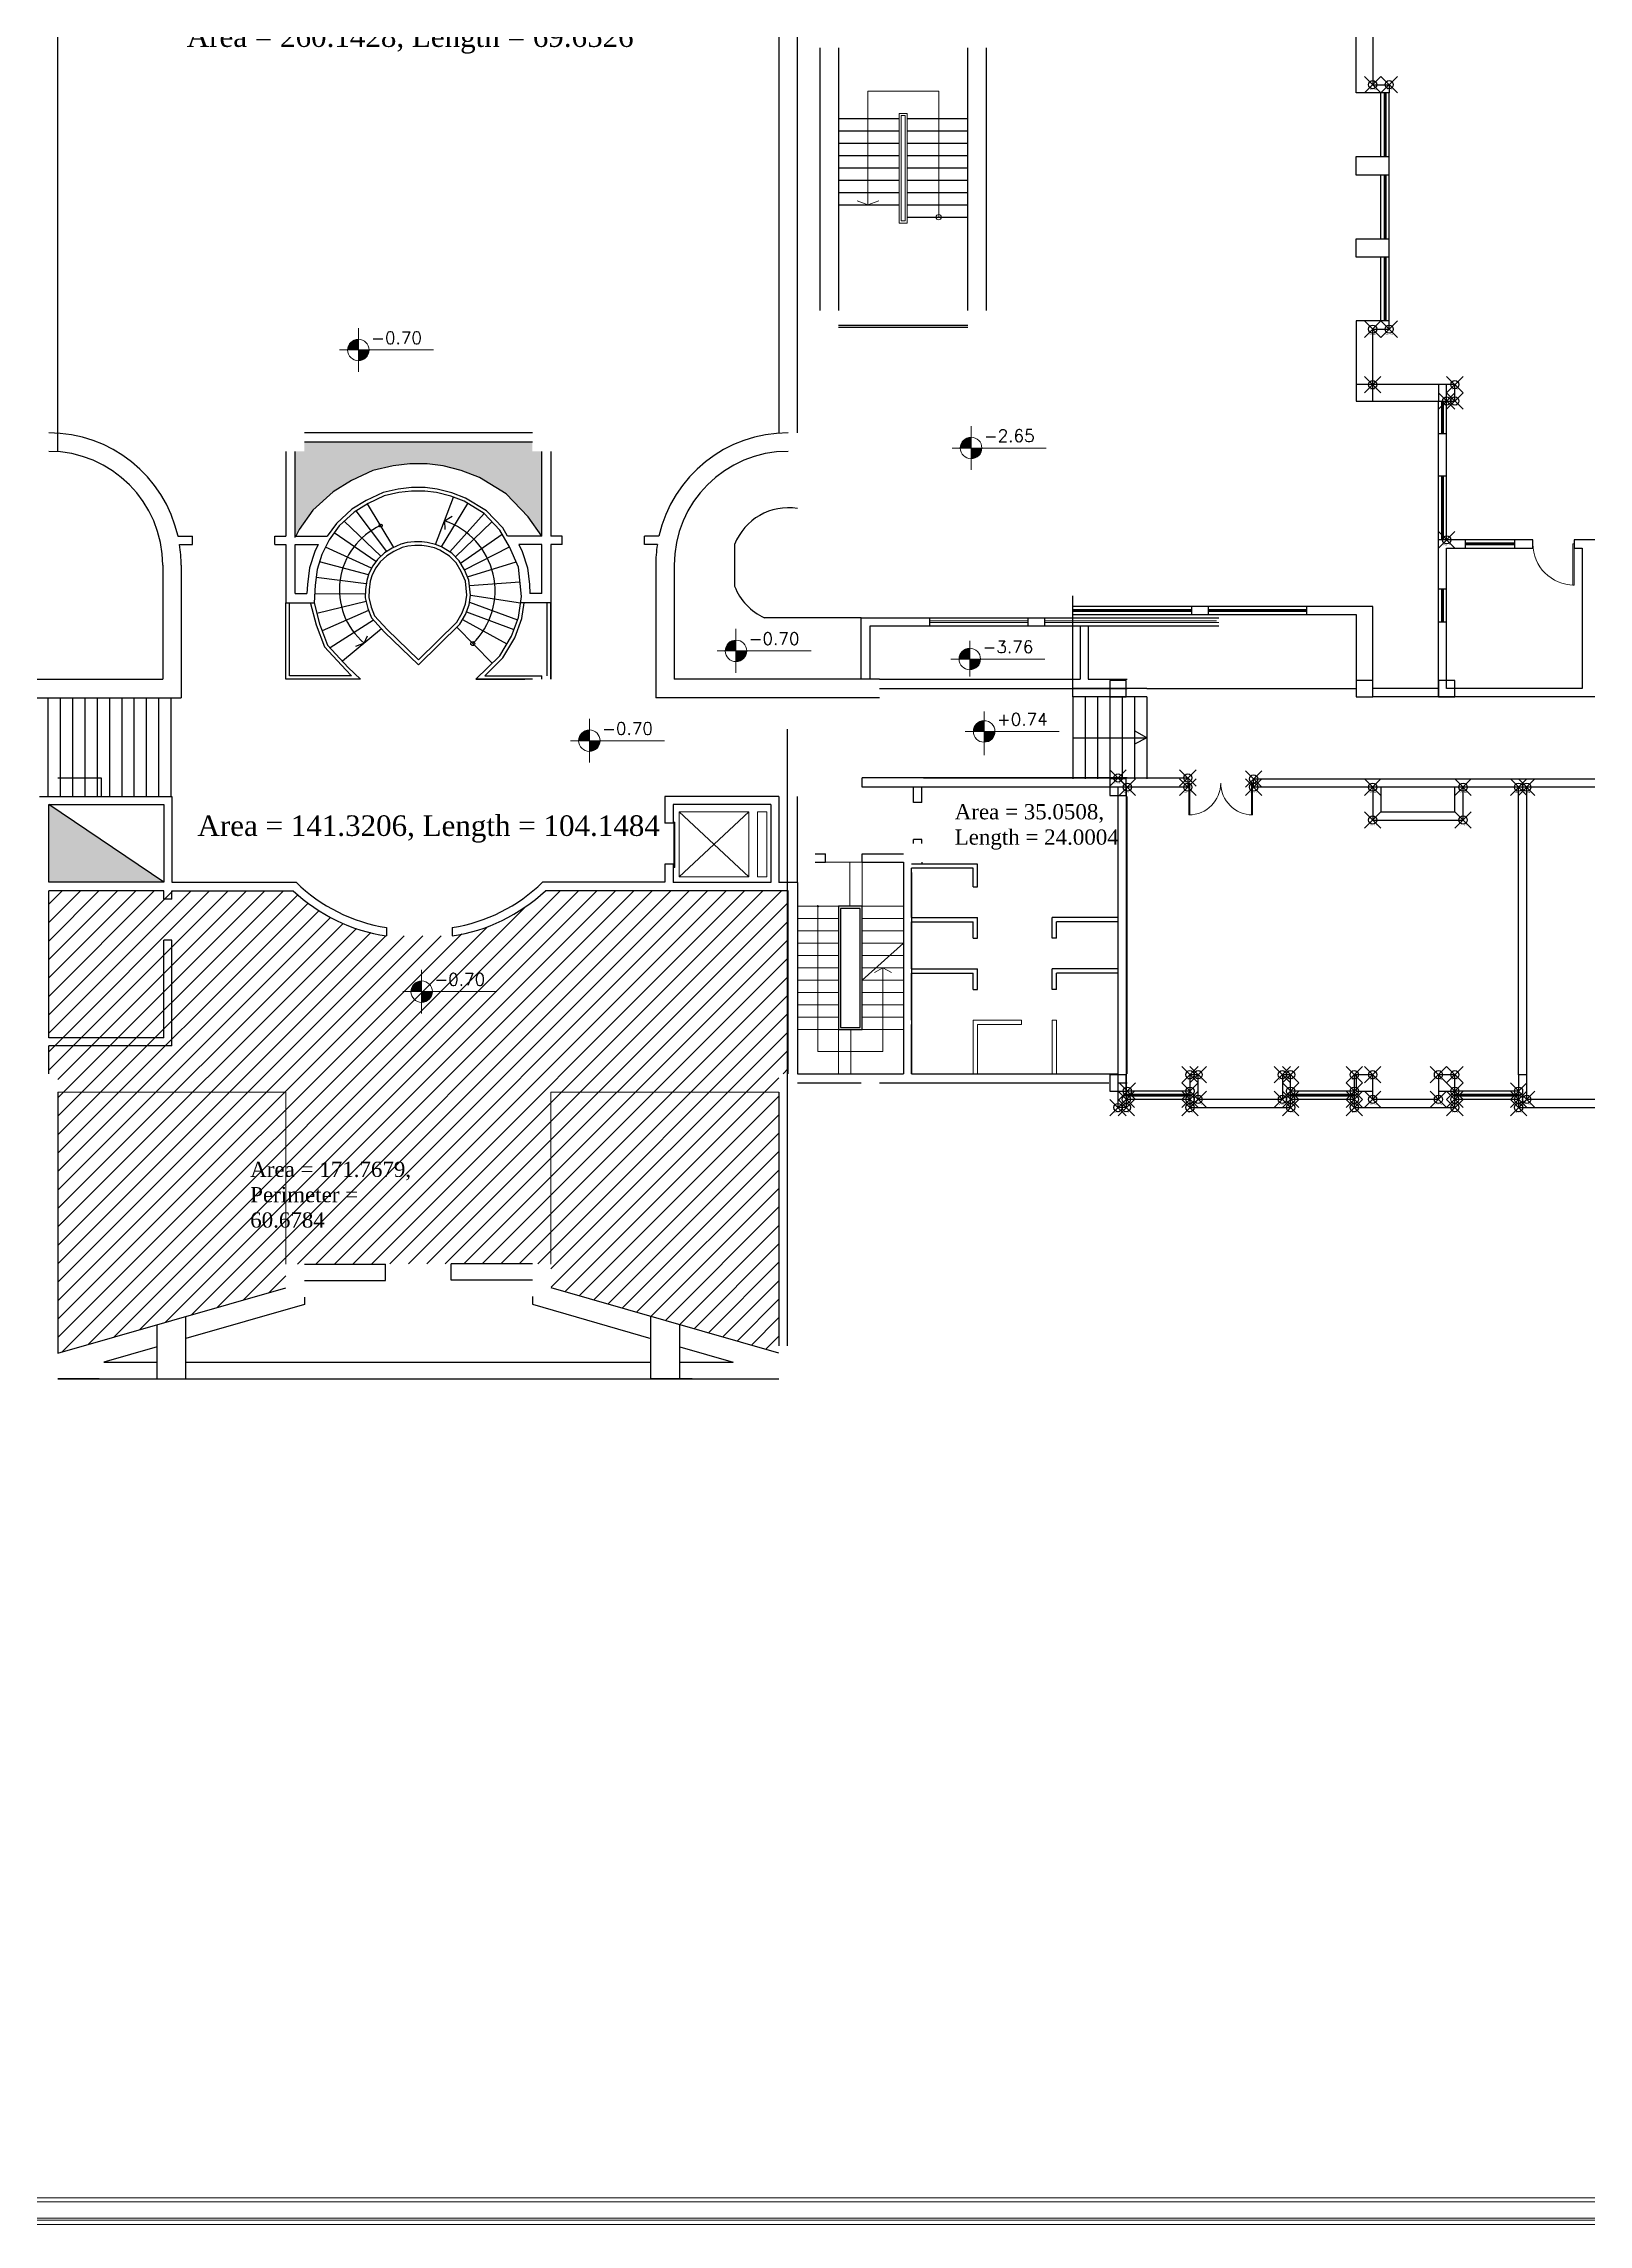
# Model space of a CAD drawing. Header units: inches. Extents: x 0 to 249, y 0 to 82.
# Drawn here: x 86.8 to 124.4, y 0 to 53.1 of the extents above; entities that cross this region are included whole.
import ezdxf

# ---------------------------------------------------------------- set-up
doc = ezdxf.new("R2010")
doc.units = ezdxf.units.IN
doc.header["$MEASUREMENT"] = 0
doc.header["$PDMODE"] = 35
doc.header["$PDSIZE"] = 0.2
doc.linetypes.add('ACAD_ISO02W100', pattern=[15, 12, -3])
for name, color, linetype, lineweight in [('1', 10, 'Continuous', 5), ('column', 30, 'ACAD_ISO02W100', 25), ('door', 77, 'Continuous', 5), ('Edit 94', 7, 'Continuous', 13), ('elevation', 123, 'Continuous', 5), ('HATCH', 8, 'Continuous', 5), ('NIVO', 1, 'Continuous', 5), ('site plan', 7, 'Continuous', 5), ('text', 7, 'Continuous', 5), ('wall', 50, 'Continuous', 25), ('win', 132, 'Continuous', 5)]:
    doc.layers.add(name, color=color, linetype=linetype, lineweight=lineweight)
doc.layers.add('A_Coords', color=90, linetype='Continuous')
doc.styles.add('P', font='times.ttf')
doc.styles.add('ROMANS', font='romans.shx')
doc.styles.get("Standard").update_dxf_attribs({"font": 'arial.ttf'})

# ---------------------------------------------------------------- blocks, each defined once
blk = doc.blocks.new('door 155')
at = {"layer": 'door'}
for points in [[(181.779, 226.469), (181.779, 227.244), (181.754, 227.244), (181.754, 226.469), (181.779, 226.469)], [(183.304, 227.244), (183.304, 226.469), (183.279, 226.469), (183.279, 227.244), (183.304, 227.244)]]:
    blk.add_lwpolyline(points, dxfattribs=at)
for centre, start, end in [((181.754, 227.244), 270, 0), ((183.304, 227.244), 180, 270)]:
    blk.add_arc(centre, 0.775, start, end, dxfattribs=at)
blk = doc.blocks.new('door 100')
at = {"layer": 'door'}
blk.add_lwpolyline([(185.694, 228.981), (185.694, 227.98), (185.669, 227.98), (185.669, 228.981), (185.694, 228.981)], dxfattribs=at)
blk.add_arc((185.694, 227.98), 1, 90, 180, dxfattribs=at)

msp = doc.modelspace()

# ---------------------------------------------------------------- hatches: boundary and pattern name
at = {"layer": 'HATCH'}
for points in [[(95.912, 43.386), (93.137, 43.386), (93.137, 43.161), (92.912, 43.161), (92.912, 41.093), (92.926, 41.093), (93.011, 41.261), (93.344, 41.728), (93.833, 42.179), (94.283, 42.451), (94.798, 42.696), (95.295, 42.809), (95.698, 42.854), (95.912, 42.855)], [(98.912, 43.161), (98.687, 43.161), (98.687, 43.386), (95.912, 43.386), (95.912, 42.855), (96.121, 42.855), (96.511, 42.807), (96.953, 42.696), (97.4, 42.524), (98.05, 42.127), (98.58, 41.567), (98.912, 41.093)], [(86.912, 34.561), (86.912, 32.671), (89.712, 32.671)]]:
    msp.add_hatch(color=256, dxfattribs=at).paths.add_polyline_path(points)
at = {"layer": 'NIVO'}
h = msp.add_hatch(color=256, dxfattribs=at)
h.paths.add_polyline_path([(94.449, 45.89, 0.414214), (94.187, 45.628), (94.449, 45.628)])
h.paths.add_polyline_path([(94.711, 45.628), (94.449, 45.628), (94.449, 45.366, 0.414214)])
h = msp.add_hatch(color=256, dxfattribs=at)
h.paths.add_polyline_path([(109.365, 43.504, 0.414214), (109.103, 43.242), (109.365, 43.242)])
h.paths.add_polyline_path([(109.627, 43.242), (109.365, 43.242), (109.365, 42.98, 0.414214)])
h = msp.add_hatch(color=256, dxfattribs=at)
h.paths.add_polyline_path([(103.641, 38.565, 0.414214), (103.379, 38.303), (103.641, 38.303)])
h.paths.add_polyline_path([(103.903, 38.303), (103.641, 38.303), (103.641, 38.041, 0.414214)])
h = msp.add_hatch(color=256, dxfattribs=at)
h.paths.add_polyline_path([(109.333, 38.367, 0.414214), (109.071, 38.105), (109.333, 38.105)])
h.paths.add_polyline_path([(109.595, 38.105), (109.333, 38.105), (109.333, 37.843, 0.414214)])
h = msp.add_hatch(color=256, dxfattribs=at)
h.paths.add_polyline_path([(100.073, 36.379, 0.414214), (99.811, 36.117), (100.073, 36.117)])
h.paths.add_polyline_path([(100.335, 36.117), (100.073, 36.117), (100.073, 35.855, 0.414214)])
h = msp.add_hatch(color=256, dxfattribs=at)
h.paths.add_polyline_path([(109.683, 36.604, 0.414214), (109.421, 36.342), (109.683, 36.342)])
h.paths.add_polyline_path([(109.945, 36.342), (109.683, 36.342), (109.683, 36.08, 0.414214)])
h = msp.add_hatch(color=256, dxfattribs=at)
h.paths.add_polyline_path([(95.989, 30.27, 0.414214), (95.727, 30.008), (95.989, 30.008)])
h.paths.add_polyline_path([(96.251, 30.008), (95.989, 30.008), (95.989, 29.746, 0.414214)])
at = {"layer": 'site plan'}
h = msp.add_hatch(dxfattribs=at)
h.set_pattern_fill('ANSI31', color=1, scale=0.1)
h.set_pattern_definition([(45, (-2537.00234, -458.51728), (-0.224506403, 0.224506403), [])])
h.paths.add_polyline_path([(28.937, 58.811), (28.937, 59.411), (26.887, 59.411), (26.887, 50.491), (31.137, 50.491), (31.137, 46.761), (36.687, 46.761), (36.687, 52.011), (38.337, 52.011), (38.337, 60.561), (31.137, 60.561), (31.137, 58.811)], flags=17)
h.paths.add_polyline_path([(34.912, 28.011), (34.912, 27.406), (36.912, 27.406), (36.912, 28.011), (38.687, 28.011), (38.687, 34.461), (36.687, 34.461), (36.687, 35.011), (25.137, 35.011), (25.137, 28.011), (26.912, 28.011), (26.912, 27.406), (28.912, 27.406), (28.912, 28.011), (30.912, 28.011), (30.912, 27.406), (32.912, 27.406), (32.912, 28.011)], flags=17)
h.paths.add_polyline_path([(68.887, 27.406), (66.912, 27.406), (66.912, 28.011), (64.912, 28.011), (64.912, 27.406), (62.912, 27.406), (62.912, 28.011), (60.912, 28.011), (60.912, 27.915), (60.697, 27.836), (60.387, 27.725), (60.03, 27.604), (59.564, 27.454), (59.137, 27.325), (58.687, 27.197), (58.534, 27.156), (58.072, 27.037), (57.48, 26.899), (56.907, 26.778), (56.22, 26.652), (55.723, 26.573), (55.187, 26.498), (54.217, 26.392), (53.692, 26.35), (53.107, 26.316), (53.107, 35.011), (58.687, 35.011), (58.687, 34.511), (65.087, 34.511), (65.087, 35.011), (68.887, 35.011)])
h.paths.add_polyline_path([(70.912, 28.011), (69.087, 28.011), (69.087, 35.011), (80.747, 35.011), (80.747, 28.011), (76.912, 28.011), (76.912, 27.406), (74.912, 27.406), (74.912, 28.011), (72.912, 28.011), (72.912, 27.406), (70.912, 27.406)])
h.paths.add_polyline_path([(61.812, 40.355), (61.353, 40.303), (60.962, 40.2), (60.601, 40.052), (60.289, 39.874), (59.983, 39.644), (59.818, 39.48), (59.195, 38.587), (59.044, 38.158), (58.985, 37.889), (58.942, 37.386), (58.942, 37.371), (52.912, 37.371), (52.912, 44.811), (51.517, 44.811), (51.517, 53.361), (58.687, 53.361), (58.687, 51.591), (60.887, 51.591), (60.887, 52.191), (61.812, 52.191)])
h.paths.add_polyline_path([(104.912, 32.461), (104.912, 28.011), (104.687, 28.011), (104.685, 21.212), (99.139, 22.798), (99.135, 23.386), (92.685, 23.374), (92.685, 22.798), (87.137, 21.211), (87.137, 28.011), (86.912, 28.011), (86.912, 28.686), (86.912, 32.461), (92.862, 32.461), (93.279, 32.119), (93.709, 31.847), (94.089, 31.661), (94.552, 31.494), (95.132, 31.364), (95.971, 31.364), (96.732, 31.364), (97.243, 31.474), (97.648, 31.609), (98.084, 31.809), (98.554, 32.098), (99.002, 32.461)])
h.paths.add_polyline_path([(62.937, 51.591), (65.137, 51.591), (65.137, 53.361), (72.307, 53.361), (72.307, 44.811), (70.912, 44.811), (70.912, 37.371), (64.882, 37.371), (64.774, 38.18), (64.629, 38.587), (64.012, 39.486), (63.421, 39.944), (62.904, 40.186), (62.329, 40.328), (62.2, 40.342), (62.099, 40.35), (62.012, 40.355), (62.012, 52.191), (62.937, 52.191)])
edge = h.paths.add_edge_path()
edge.add_line((21.167, 46.761), (24.687, 46.761))
edge.add_line((24.687, 46.761), (24.687, 50.491))
edge.add_line((24.687, 50.491), (26.687, 50.491))
edge.add_line((26.687, 50.491), (26.687, 58.811))
edge.add_line((26.687, 58.811), (24.687, 58.811))
edge.add_line((24.687, 58.811), (24.687, 60.561))
edge.add_line((24.687, 60.561), (17.137, 60.561))
edge.add_line((17.137, 60.561), (17.137, 59.261))
edge.add_line((17.137, 59.261), (17.487, 59.261))
edge.add_line((17.487, 59.261), (17.487, 52.011))
edge.add_line((17.487, 52.011), (18.684, 52.011))
edge.add_line((18.684, 52.011), (19.148, 51.509))
edge.add_line((19.148, 51.509), (19.405, 51.193))
edge.add_line((19.405, 51.193), (19.639, 50.876))
edge.add_line((19.639, 50.876), (19.869, 50.532))
edge.add_line((19.869, 50.532), (20.131, 50.089))
edge.add_line((20.131, 50.089), (20.424, 49.511))
edge.add_line((20.424, 49.511), (20.546, 49.232))
edge.add_line((20.546, 49.232), (20.745, 48.707))
edge.add_line((20.745, 48.707), (20.848, 48.387))
edge.add_line((20.848, 48.387), (20.955, 47.996))
edge.add_line((20.955, 47.996), (21.099, 47.283))
edge.add_line((21.099, 47.283), (21.169, 46.761))
edge.add_line((24.628, 34.761), (24.937, 34.761))
edge.add_line((24.937, 34.761), (24.937, 26.211))
edge.add_line((24.937, 26.211), (17.517, 26.211))
edge.add_line((17.517, 26.211), (17.517, 34.761))
edge.add_line((17.517, 34.761), (18.704, 34.761))
edge.add_line((18.704, 34.761), (19.315, 35.466))
edge.add_line((19.315, 35.466), (19.636, 35.893))
edge.add_line((19.636, 35.893), (20.016, 36.481))
edge.add_line((20.016, 36.481), (20.48, 37.386))
edge.add_line((20.48, 37.386), (20.732, 38.028))
edge.add_line((20.732, 38.028), (20.935, 38.696))
edge.add_line((20.935, 38.696), (21.076, 39.342))
edge.add_line((21.076, 39.342), (21.167, 40.011))
edge.add_line((21.167, 40.011), (24.937, 40.011))
edge.add_line((24.937, 40.011), (24.935, 26.211))
edge.add_line((38.912, 28.011), (38.912, 27.406))
edge.add_line((38.912, 27.406), (40.912, 27.406))
edge.add_line((40.912, 27.406), (40.912, 28.011))
edge.add_line((40.912, 28.011), (42.659, 28.011))
edge.add_line((42.659, 28.011), (44.168, 27.483))
edge.add_line((44.168, 27.483), (44.687, 27.325))
edge.add_line((44.687, 27.325), (44.687, 28.011))
edge.add_line((44.687, 28.011), (45.137, 28.011))
edge.add_line((45.137, 28.011), (45.142, 27.196))
edge.add_line((45.142, 27.196), (45.294, 27.155))
edge.add_line((45.294, 27.155), (45.485, 27.105))
edge.add_line((45.485, 27.105), (45.835, 27.017))
edge.add_line((45.835, 27.017), (46.186, 26.934))
edge.add_line((46.186, 26.934), (46.613, 26.841))
edge.add_line((46.613, 26.841), (46.92, 26.778))
edge.add_line((46.92, 26.778), (47.183, 26.727))
edge.add_line((47.183, 26.727), (47.605, 26.653))
edge.add_line((47.605, 26.653), (48.351, 26.536))
edge.add_line((48.351, 26.536), (48.937, 26.461))
edge.add_line((48.937, 26.461), (49.712, 26.383))
edge.add_line((49.712, 26.383), (50.276, 26.341))
edge.add_line((50.276, 26.341), (50.816, 26.312))
edge.add_line((50.816, 26.312), (51.794, 26.289))
edge.add_line((51.794, 26.289), (52.321, 26.292))
edge.add_line((52.321, 26.292), (52.907, 26.308))
edge.add_line((52.907, 26.308), (52.907, 35.011))
edge.add_line((52.907, 35.011), (38.887, 35.011))
edge.add_line((38.887, 35.011), (38.887, 28.011))
edge.add_line((38.887, 28.011), (39.137, 28.011))

# ---------------------------------------------------------------- linework, layer by layer
at = {"color": 40, "true_color": 0xf8d731}
msp.add_line((113.642, 37.386), (118.742, 37.386), dxfattribs=at)
at = {"layer": '1'}
for p, q in [((108.577, 51.932), (106.852, 51.932)), ((106.852, 51.932), (106.852, 49.161)), ((108.577, 48.861), (108.577, 51.932)), ((107.61, 51.387), (107.61, 48.719)), ((107.81, 51.387), (107.61, 51.387)), ((107.66, 51.337), (107.66, 48.769)), ((107.76, 51.337), (107.66, 51.337)), ((107.76, 51.337), (107.76, 48.769)), ((107.81, 51.387), (107.81, 48.719)), ((106.852, 49.161), (106.588, 49.256)), ((106.852, 49.161), (107.115, 49.256)), ((107.81, 48.719), (107.61, 48.719)), ((107.76, 48.769), (107.66, 48.769)), ((108.357, 39.031), (110.757, 39.031)), ((108.357, 38.991), (110.757, 38.991)), ((111.157, 39.031), (115.339, 39.031)), ((111.157, 38.991), (115.395, 38.991)), ((103.958, 34.382), (102.257, 32.802)), ((103.958, 32.802), (102.257, 34.382)), ((106.136, 32.086), (105.136, 32.086)), ((106.136, 31.786), (105.136, 31.786)), ((106.136, 31.486), (105.136, 31.486)), ((106.136, 31.186), (105.136, 31.186)), ((106.136, 30.886), (105.136, 30.886)), ((106.136, 30.586), (105.136, 30.586)), ((106.136, 30.286), (105.136, 30.286)), ((106.717, 30.586), (107.717, 30.586)), ((106.717, 30.286), (107.717, 30.286)), ((107.217, 30.586), (107.01, 30.477)), ((107.217, 30.586), (107.425, 30.477)), ((106.136, 29.986), (105.136, 29.986)), ((106.717, 29.986), (107.717, 29.986)), ((106.136, 29.686), (105.136, 29.686)), ((106.136, 29.388), (105.136, 29.388)), ((106.717, 29.686), (107.717, 29.686)), ((106.717, 29.388), (107.717, 29.388)), ((106.136, 29.086), (105.136, 29.086)), ((106.136, 29.086), (106.136, 28.011)), ((106.436, 29.086), (106.436, 28.011)), ((106.717, 29.086), (107.717, 29.086))]:
    msp.add_line(p, q, dxfattribs=at)
for points in [[(102.13, 34.136), (102.154, 34.136), (102.154, 33.027), (102.13, 33.027)], [(102.257, 34.382), (103.958, 34.382), (103.958, 32.802), (102.257, 32.802)], [(104.167, 34.382), (104.396, 34.382), (104.396, 32.802), (104.167, 32.802)]]:
    msp.add_lwpolyline(points, close=True, dxfattribs=at)
msp.add_lwpolyline([(105.636, 32.103), (105.636, 28.549), (107.217, 28.549), (107.217, 30.586)], dxfattribs=at)
for centre, radius in [((108.577, 48.861), 0.0646), ((105.636, 32.086), 0.0168)]:
    msp.add_circle(centre, radius, dxfattribs=at)
at = {"layer": 'A_Coords', "color": 3}
for p in [(119.142, 52.086), (119.542, 52.086), (119.142, 46.136), (119.542, 46.136), (119.142, 44.786), (121.142, 44.786), (120.942, 44.386), (121.142, 44.386), (120.942, 41.006), (112.942, 35.211), (113.167, 34.986), (114.642, 35.211), (114.642, 34.986), (116.242, 35.186), (116.242, 34.986), (119.142, 34.986), (121.342, 34.986), (122.692, 34.986), (122.892, 34.986), (119.142, 34.186), (121.342, 34.186), (114.692, 27.986), (114.892, 27.986), (116.942, 27.986), (117.142, 27.986), (118.692, 27.986), (119.142, 27.986), (120.742, 27.986), (121.142, 27.986), (113.167, 27.586), (114.692, 27.586), (117.142, 27.586), (118.692, 27.586), (121.142, 27.586), (122.692, 27.586), (112.942, 27.186), (113.142, 27.386), (113.142, 27.186), (114.692, 27.386), (114.692, 27.186), (114.892, 27.386), (116.942, 27.386), (117.142, 27.386), (117.142, 27.186), (118.692, 27.386), (118.692, 27.186), (119.142, 27.386), (120.742, 27.386), (121.142, 27.386), (121.142, 27.186), (122.692, 27.386), (122.692, 27.186), (122.892, 27.386)]:
    msp.add_point(p, dxfattribs=at)
at = {"layer": 'column'}
for points in [[(119.142, 44.786), (118.742, 44.786), (118.742, 44.386), (119.142, 44.386)], [(121.142, 44.786), (120.742, 44.786), (120.742, 44.386), (121.142, 44.386)], [(113.142, 37.586), (112.742, 37.586), (112.742, 37.186), (113.142, 37.186)], [(119.142, 37.586), (118.742, 37.586), (118.742, 37.186), (119.142, 37.186)], [(121.142, 37.586), (120.742, 37.586), (120.742, 37.186), (121.142, 37.186)], [(113.142, 35.186), (112.742, 35.186), (112.742, 34.786), (113.142, 34.786)], [(113.142, 27.986), (112.742, 27.986), (112.742, 27.586), (113.142, 27.586)], [(119.142, 27.986), (118.742, 27.986), (118.742, 27.586), (119.142, 27.586)], [(121.142, 27.986), (120.742, 27.986), (120.742, 27.586), (121.142, 27.586)]]:
    msp.add_lwpolyline(points, close=True, dxfattribs=at)
at = {"layer": 'Edit 94'}
for points in [[(109.517, 28.011), (109.517, 29.211), (110.592, 29.211), (110.592, 29.311), (109.417, 29.311), (109.417, 28.011)], [(111.442, 28.011), (111.442, 29.311), (111.342, 29.311), (111.342, 28.011)]]:
    msp.add_lwpolyline(points, dxfattribs=at)
at = {"layer": 'elevation', "linetype": 'Continuous', "lineweight": 9}
for points in [[(190.745, 81.709), (0.004, 81.709), (0.004, -0.001), (190.745, -0.001)], [(190.645, 81.609), (0.104, 81.609), (0.104, 0.099), (190.645, 0.099)], [(190.595, 81.559), (0.154, 81.559), (0.154, 0.149), (190.595, 0.149)], [(190.195, 81.159), (0.554, 81.159), (0.554, 0.549), (190.195, 0.549)], [(190.095, 81.059), (0.654, 81.059), (0.654, 0.649), (190.095, 0.649)]]:
    msp.add_lwpolyline(points, close=True, dxfattribs=at)
at = {"layer": 'HATCH', "linetype": 'ACAD_ISO02W100'}
for p, q in [((106.717, 33.161), (105.817, 33.161)), ((106.417, 32.086), (106.417, 33.161)), ((106.717, 32.086), (106.717, 33.161)), ((106.717, 32.086), (107.717, 32.086)), ((106.717, 31.786), (107.717, 31.786)), ((106.717, 31.486), (107.717, 31.486)), ((106.717, 31.186), (107.717, 31.186)), ((106.717, 30.886), (107.717, 30.886)), ((92.687, 27.561), (87.137, 27.561)), ((92.687, 27.561), (92.687, 23.374)), ((99.137, 27.561), (104.687, 27.561)), ((99.137, 27.561), (99.137, 23.374))]:
    msp.add_line(p, q, dxfattribs=at)
at = {"layer": 'NIVO'}
for p, q in [((94.449, 46.162), (94.449, 45.094)), ((93.991, 45.628), (96.277, 45.628)), ((109.365, 43.776), (109.365, 42.708)), ((108.906, 43.242), (111.193, 43.242)), ((103.641, 38.837), (103.641, 37.769)), ((103.182, 38.303), (105.469, 38.303)), ((109.333, 38.544), (109.333, 37.678)), ((108.874, 38.105), (111.161, 38.105)), ((100.073, 36.651), (100.073, 35.583)), ((109.683, 36.831), (109.683, 35.763)), ((99.614, 36.117), (101.901, 36.117)), ((109.224, 36.342), (111.511, 36.342)), ((95.989, 30.543), (95.989, 29.474)), ((95.531, 30.008), (97.817, 30.008))]:
    msp.add_line(p, q, dxfattribs=at)
for centre in [(94.449, 45.628), (109.365, 43.242), (103.641, 38.303), (109.333, 38.105), (100.073, 36.117), (109.683, 36.342), (95.989, 30.008)]:
    msp.add_circle(centre, 0.262, dxfattribs=at)
at = {"layer": 'wall', "color": 0}
for p, q in [((87.137, 43.161), (87.137, 55.161)), ((104.687, 55.161), (104.687, 43.611)), ((105.137, 43.611), (105.137, 55.161)), ((105.685, 52.986), (105.685, 46.586)), ((106.135, 52.986), (106.135, 46.586)), ((109.285, 46.586), (109.285, 52.986)), ((109.735, 52.986), (109.735, 46.586)), ((106.135, 51.261), (107.61, 51.261)), ((107.81, 51.261), (109.285, 51.261)), ((106.135, 50.961), (107.61, 50.961)), ((106.135, 50.661), (107.61, 50.661)), ((107.81, 50.961), (109.285, 50.961)), ((107.81, 50.661), (109.285, 50.661)), ((106.135, 50.361), (107.61, 50.361)), ((106.135, 50.061), (107.61, 50.061)), ((107.81, 50.361), (109.285, 50.361)), ((107.81, 50.061), (109.285, 50.061)), ((106.135, 49.761), (107.61, 49.761)), ((106.135, 49.461), (107.61, 49.461)), ((107.81, 49.761), (109.285, 49.761)), ((107.81, 49.461), (109.285, 49.461)), ((106.135, 49.161), (107.61, 49.161)), ((107.81, 49.161), (109.285, 49.161)), ((107.81, 48.861), (109.285, 48.861)), ((106.135, 46.236), (109.285, 46.236)), ((106.135, 46.186), (109.285, 46.186)), ((98.687, 43.611), (93.137, 43.611)), ((92.687, 43.161), (92.687, 41.093)), ((92.912, 41.065), (92.912, 43.161)), ((98.687, 43.386), (93.137, 43.386)), ((98.912, 41.093), (98.912, 43.161)), ((99.137, 43.161), (99.137, 41.093)), ((96.326, 40.893), (96.769, 42.043)), ((94.999, 40.611), (94.104, 41.461)), ((95.14, 40.724), (94.396, 41.714)), ((95.313, 40.823), (94.673, 41.881)), ((96.474, 40.836), (97.116, 41.888)), ((96.547, 41.468), (96.736, 41.579)), ((96.547, 41.468), (96.554, 41.262)), ((96.674, 40.714), (97.51, 41.647)), ((96.814, 40.589), (97.7, 41.445)), ((90.058, 41.093), (90.412, 41.093)), ((90.097, 40.893), (90.412, 40.893)), ((90.412, 40.893), (90.412, 41.093)), ((92.412, 41.093), (92.687, 41.093)), ((92.412, 40.893), (92.412, 41.093)), ((92.412, 40.893), (92.687, 40.893)), ((92.687, 40.893), (92.687, 39.473)), ((92.912, 41.093), (93.692, 41.093)), ((92.912, 39.698), (92.912, 40.893)), ((92.912, 40.893), (93.471, 40.893)), ((94.875, 40.479), (93.862, 41.18)), ((96.936, 40.438), (97.948, 41.148)), ((98.912, 41.093), (98.082, 41.093)), ((98.912, 40.893), (98.353, 40.893)), ((98.912, 39.698), (98.912, 40.893)), ((99.412, 41.093), (99.137, 41.093)), ((99.137, 40.893), (99.137, 37.611)), ((99.412, 40.893), (99.137, 40.893)), ((99.412, 40.893), (99.412, 41.093)), ((101.765, 41.093), (101.412, 41.093)), ((101.412, 40.893), (101.412, 41.093)), ((101.727, 40.893), (101.412, 40.893)), ((103.608, 40.896), (103.608, 39.877)), ((89.687, 40.386), (89.687, 37.611)), ((90.137, 40.386), (90.137, 37.161)), ((94.695, 40.154), (93.503, 40.469)), ((94.771, 40.317), (93.651, 40.832)), ((97.032, 40.276), (98.132, 40.836)), ((97.105, 40.107), (98.291, 40.468)), ((101.687, 40.386), (101.687, 37.161)), ((102.137, 40.386), (102.137, 37.611)), ((94.642, 39.933), (93.42, 40.09)), ((97.154, 39.892), (98.383, 39.986)), ((92.687, 37.611), (92.687, 39.473)), ((92.687, 39.473), (93.374, 39.473)), ((92.775, 37.699), (92.775, 39.473)), ((92.912, 39.698), (93.197, 39.698)), ((94.619, 39.694), (93.385, 39.686)), ((94.636, 39.509), (93.439, 39.217)), ((94.699, 39.288), (93.571, 38.788)), ((97.155, 39.489), (98.322, 39.056)), ((97.18, 39.656), (98.398, 39.472)), ((99.137, 39.473), (98.398, 39.473)), ((98.912, 39.698), (98.627, 39.698)), ((99.049, 37.699), (99.049, 39.473)), ((99.137, 37.611), (99.137, 39.473)), ((94.819, 39.05), (93.763, 38.378)), ((95.013, 38.84), (94.063, 38.053)), ((96.844, 38.879), (97.708, 38.001)), ((96.987, 39.07), (98.067, 38.476)), ((97.081, 39.253), (98.236, 38.824)), ((106.687, 39.111), (104.334, 39.111)), ((106.687, 37.611), (106.687, 39.111)), ((106.687, 39.111), (115.395, 39.111)), ((106.912, 37.611), (106.912, 38.911)), ((106.912, 38.911), (115.395, 38.911)), ((108.357, 38.911), (108.357, 39.111)), ((110.757, 38.911), (110.757, 39.111)), ((111.157, 38.911), (111.157, 39.111)), ((112.018, 38.911), (112.018, 37.611)), ((112.218, 38.911), (112.218, 37.611)), ((94.592, 38.491), (94.382, 38.411)), ((94.592, 38.491), (94.673, 38.672)), ((94.285, 37.699), (92.775, 37.699)), ((97.527, 37.699), (98.912, 37.699)), ((98.912, 37.611), (98.912, 37.699)), ((84.687, 37.611), (89.687, 37.611)), ((84.687, 37.161), (90.137, 37.161)), ((94.502, 37.611), (92.687, 37.611)), ((94.502, 37.611), (93.321, 37.611)), ((98.687, 37.611), (97.312, 37.611)), ((97.312, 37.611), (98.503, 37.611)), ((107.137, 37.161), (101.687, 37.161)), ((107.137, 37.611), (102.137, 37.611)), ((107.137, 37.611), (112.018, 37.611)), ((107.137, 37.386), (113.167, 37.386)), ((112.218, 37.611), (113.167, 37.611)), ((87.137, 35.211), (88.187, 35.211)), ((88.187, 35.211), (88.187, 34.761)), ((113.167, 35.211), (106.717, 35.211)), ((106.717, 34.986), (106.717, 35.211)), ((86.687, 34.761), (89.912, 34.761)), ((86.912, 34.561), (89.712, 34.561)), ((86.912, 32.671), (86.912, 34.561)), ((89.712, 32.671), (86.912, 34.561)), ((89.712, 34.561), (89.712, 32.671)), ((89.912, 34.761), (89.912, 32.671)), ((101.912, 34.761), (101.912, 34.111)), ((104.687, 34.761), (101.912, 34.761)), ((104.687, 34.761), (102.112, 34.761)), ((104.487, 34.561), (102.112, 34.561)), ((102.112, 34.561), (102.112, 34.111)), ((104.487, 34.561), (104.487, 32.661)), ((104.687, 34.761), (104.687, 32.661)), ((105.137, 32.661), (105.137, 34.761)), ((109.742, 34.986), (106.717, 34.986)), ((107.967, 34.611), (107.967, 34.986)), ((108.167, 34.611), (107.967, 34.611)), ((108.167, 34.611), (108.167, 34.986)), ((113.167, 34.986), (109.942, 34.986)), ((112.942, 28.011), (112.942, 34.761)), ((113.167, 28.011), (113.167, 34.761)), ((102.112, 34.111), (101.912, 34.111)), ((107.967, 33.611), (107.967, 33.711)), ((108.167, 33.711), (107.967, 33.711)), ((108.167, 33.611), (108.167, 33.711)), ((101.912, 33.111), (101.912, 32.671)), ((102.112, 33.111), (101.912, 33.111)), ((102.112, 33.111), (102.112, 32.661)), ((105.567, 33.361), (105.817, 33.361)), ((105.567, 33.161), (105.817, 33.161)), ((105.817, 33.161), (105.817, 33.361)), ((106.717, 33.361), (107.717, 33.361)), ((106.717, 33.161), (106.717, 33.361)), ((106.717, 33.161), (107.717, 33.161)), ((107.717, 33.161), (107.717, 28.011)), ((109.517, 33.111), (107.917, 33.111)), ((109.417, 33.011), (107.917, 33.011)), ((107.917, 31.811), (107.917, 33.011)), ((108.167, 33.161), (108.167, 33.111)), ((108.742, 33.111), (108.167, 33.111)), ((109.417, 32.561), (109.417, 33.011)), ((109.517, 32.561), (109.517, 33.111)), ((89.712, 32.671), (86.912, 32.671)), ((86.912, 28.886), (86.912, 32.461)), ((89.712, 32.461), (86.912, 32.461)), ((89.712, 32.261), (89.712, 32.461)), ((89.912, 32.671), (92.932, 32.671)), ((89.912, 32.261), (89.912, 32.461)), ((89.912, 32.461), (92.862, 32.461)), ((101.912, 32.671), (98.932, 32.671)), ((101.952, 32.461), (99.002, 32.461)), ((104.912, 32.461), (101.912, 32.461)), ((104.487, 32.661), (102.112, 32.661)), ((105.137, 32.661), (104.687, 32.661)), ((104.912, 28.011), (104.912, 32.461)), ((105.137, 32.661), (105.136, 28.011)), ((105.137, 32.461), (105.137, 32.461)), ((107.917, 32.911), (107.917, 28.011)), ((109.417, 32.561), (109.517, 32.561)), ((89.912, 32.261), (89.712, 32.261)), ((95.132, 31.566), (95.132, 31.364)), ((96.732, 31.566), (96.732, 31.364)), ((107.917, 31.811), (109.517, 31.811)), ((107.917, 31.711), (109.417, 31.711)), ((107.917, 30.561), (107.917, 31.711)), ((109.417, 31.311), (109.417, 31.711)), ((109.517, 31.311), (109.517, 31.811)), ((112.942, 31.811), (111.342, 31.811)), ((111.342, 31.311), (111.342, 31.811)), ((112.942, 31.711), (111.442, 31.711)), ((111.442, 31.311), (111.442, 31.711)), ((89.712, 28.886), (89.712, 31.261)), ((89.912, 31.261), (89.712, 31.261)), ((89.912, 28.686), (89.912, 31.261)), ((107.717, 31.186), (106.717, 30.286)), ((109.417, 31.311), (109.517, 31.311)), ((111.442, 31.311), (111.342, 31.311)), ((107.917, 30.561), (109.517, 30.561)), ((107.917, 30.461), (109.417, 30.461)), ((107.917, 29.311), (107.917, 30.461)), ((109.417, 30.061), (109.417, 30.461)), ((109.517, 30.061), (109.517, 30.561)), ((112.942, 30.561), (111.342, 30.561)), ((111.342, 30.061), (111.342, 30.561)), ((112.942, 30.461), (111.442, 30.461)), ((111.442, 30.061), (111.442, 30.461)), ((109.417, 30.061), (109.517, 30.061)), ((111.442, 30.061), (111.342, 30.061)), ((107.917, 28.011), (107.917, 29.211)), ((89.712, 28.886), (86.912, 28.886)), ((86.912, 28.011), (86.912, 28.686)), ((89.912, 28.686), (86.912, 28.686)), ((105.136, 28.011), (107.717, 28.011)), ((105.137, 27.786), (106.687, 27.786)), ((107.137, 27.786), (107.917, 27.786)), ((107.917, 28.011), (112.942, 28.011)), ((107.917, 27.786), (112.717, 27.786)), ((112.942, 27.786), (113.167, 27.786)), ((87.137, 27.561), (87.137, 21.211)), ((104.687, 27.561), (104.685, 21.386)), ((104.887, 27.561), (104.885, 21.386)), ((93.135, 23.374), (95.11, 23.374)), ((95.11, 22.974), (95.11, 23.374)), ((98.685, 23.386), (96.71, 23.386)), ((96.71, 22.986), (96.71, 23.386)), ((93.135, 22.974), (95.11, 22.974)), ((98.685, 22.986), (96.71, 22.986)), ((87.137, 21.211), (92.685, 22.798)), ((93.135, 22.396), (90.253, 21.564)), ((93.135, 22.574), (93.135, 22.396)), ((98.685, 22.586), (98.685, 22.397)), ((98.685, 22.397), (101.571, 21.564)), ((104.687, 21.211), (99.139, 22.798)), ((89.553, 20.586), (89.553, 21.902)), ((90.253, 20.586), (90.253, 22.103)), ((101.571, 20.586), (101.571, 22.103)), ((102.271, 20.586), (102.271, 21.902)), ((89.553, 21.362), (88.251, 20.986)), ((102.271, 21.362), (103.573, 20.986)), ((88.251, 20.986), (89.553, 20.986)), ((90.253, 20.986), (101.571, 20.986)), ((102.271, 20.986), (103.573, 20.986)), ((87.137, 20.586), (104.687, 20.586)), ((88.137, 20.586), (87.137, 20.586)), ((89.253, 20.586), (90.253, 20.586)), ((102.571, 20.586), (101.571, 20.586)), ((103.687, 20.586), (104.687, 20.586))]:
    msp.add_line(p, q, dxfattribs=at)
for points in [[(127.142, 53.786), (127.142, 51.586), (126.942, 51.586), (126.942, 48.986), (126.742, 48.986), (126.742, 53.386), (119.142, 53.386), (119.142, 53.386), (119.142, 53.386), (119.142, 53.386), (119.142, 52.086), (119.542, 52.086), (119.542, 51.886), (118.742, 51.886), (118.742, 53.786), (127.142, 53.786)], [(119.342, 50.336), (119.342, 51.886)], [(119.542, 46.336), (119.542, 51.886)], [(119.542, 49.886), (118.742, 49.886), (118.742, 50.336), (119.542, 50.336)], [(119.342, 48.336), (119.342, 49.886)], [(119.542, 47.886), (118.742, 47.886), (118.742, 48.336), (119.542, 48.336)], [(119.342, 46.336), (119.342, 47.886)], [(125.642, 41.006), (124.042, 41.006), (124.042, 40.806), (124.242, 40.806), (124.242, 37.386), (120.942, 37.386), (120.942, 40.806), (123.042, 40.806), (123.042, 41.006), (120.942, 41.006), (120.942, 44.786), (119.142, 44.786), (119.142, 46.136), (119.542, 46.136), (119.542, 46.336), (118.742, 46.336), (118.742, 44.386), (120.742, 44.386)], [(120.742, 44.386), (120.942, 44.386)], [(120.942, 43.586), (120.742, 43.586)], [(98.912, 41.093), (98.58, 41.567), (98.05, 42.127), (97.4, 42.524), (96.953, 42.696), (96.511, 42.807), (96.121, 42.855), (95.698, 42.854), (95.295, 42.809), (94.798, 42.696), (94.283, 42.451), (93.833, 42.179), (93.344, 41.728), (93.011, 41.261), (92.926, 41.093)], [(120.942, 42.556), (120.742, 42.556)], [(97.312, 37.611), (97.895, 38.185), (98.174, 38.658), (98.344, 39.116), (98.422, 39.629), (98.345, 40.344), (98.132, 40.836), (97.891, 41.243), (97.51, 41.647), (97.021, 41.946), (96.698, 42.07), (96.353, 42.156), (96.07, 42.192), (95.745, 42.19), (95.432, 42.155), (95.078, 42.075), (94.684, 41.888), (94.343, 41.682), (93.983, 41.35), (93.741, 41.01), (93.561, 40.653), (93.445, 40.285), (93.396, 39.904), (93.374, 39.469), (93.504, 38.965), (93.701, 38.446), (94.203, 37.901), (94.502, 37.611)], [(98.082, 41.093), (97.962, 41.297), (97.565, 41.716), (97.06, 42.025), (96.725, 42.154), (96.369, 42.243), (96.075, 42.28), (95.74, 42.278), (95.417, 42.242), (95.049, 42.159), (94.642, 41.965), (94.29, 41.752), (93.917, 41.408), (93.692, 41.093)], [(93.471, 40.893), (93.386, 40.724), (93.26, 40.325), (93.208, 39.92), (93.197, 39.698)], [(98.353, 40.893), (98.438, 40.724), (98.563, 40.325), (98.616, 39.92), (98.627, 39.698)], [(120.942, 41.006), (120.742, 41.006)], [(121.392, 41.006), (121.392, 40.806)], [(122.592, 41.006), (122.592, 40.806)], [(95.911, 38.085), (96.846, 39.005), (96.978, 39.228), (97.059, 39.448), (97.091, 39.658), (97.054, 40.003), (96.953, 40.236), (96.83, 40.444), (96.671, 40.612), (96.435, 40.757), (96.299, 40.809), (96.111, 40.856), (95.991, 40.871), (95.821, 40.871), (95.652, 40.852), (95.512, 40.82), (95.31, 40.724), (95.14, 40.621), (94.978, 40.472), (94.874, 40.326), (94.788, 40.155), (94.739, 40), (94.712, 39.786), (94.702, 39.603), (94.763, 39.366), (94.845, 39.153), (95.148, 38.823), (95.911, 38.085)], [(93.286, 39.473), (93.285, 39.46), (93.42, 38.938), (93.625, 38.398), (94.14, 37.839), (94.285, 37.699)], [(97.527, 37.699), (97.965, 38.131), (98.254, 38.62), (98.43, 39.094), (98.487, 39.473)], [(111.842, 37.186), (111.842, 39.642)], [(120.942, 39.806), (120.742, 39.806)], [(120.942, 39.006), (120.742, 39.006)], [(86.887, 37.161), (86.887, 35.211)], [(87.187, 37.161), (87.187, 35.211)], [(87.487, 37.161), (87.487, 35.211)], [(87.787, 37.161), (87.787, 35.211)], [(88.087, 37.161), (88.087, 35.211)], [(88.387, 37.161), (88.387, 35.211)], [(88.687, 37.161), (88.687, 35.211)], [(88.987, 37.161), (88.987, 35.211)], [(89.287, 37.161), (89.287, 35.211)], [(89.587, 37.161), (89.587, 35.211)], [(89.887, 37.161), (89.887, 35.211)], [(113.642, 37.386), (111.842, 37.386)], [(111.842, 37.186), (111.842, 35.186)], [(113.642, 37.186), (111.842, 37.186)], [(112.142, 37.186), (112.142, 35.186)], [(112.442, 37.186), (112.442, 35.186)], [(112.742, 37.186), (112.742, 35.186)], [(113.042, 37.186), (113.042, 35.186)], [(113.342, 37.186), (113.342, 35.186)], [(113.642, 37.186), (113.642, 35.186)], [(120.742, 37.386), (119.142, 37.386)], [(120.742, 37.186), (119.142, 37.186)], [(86.887, 36.711), (86.887, 34.761)], [(87.187, 36.711), (87.187, 34.761)], [(87.487, 36.711), (87.487, 34.761)], [(87.787, 36.711), (87.787, 34.761)], [(88.087, 36.711), (88.087, 34.761)], [(88.387, 36.711), (88.387, 34.761)], [(88.687, 36.711), (88.687, 34.761)], [(88.987, 36.711), (88.987, 34.761)], [(89.287, 36.711), (89.287, 34.761)], [(89.587, 36.711), (89.587, 34.761)], [(89.887, 36.711), (89.887, 34.761)], [(111.842, 36.186), (113.642, 36.186), (113.342, 36.36)], [(113.642, 36.186), (113.342, 36.031)], [(108.205, 35.211), (114.642, 35.211), (114.642, 34.986), (113.142, 34.986), (113.142, 27.186), (112.942, 27.186), (112.942, 34.986), (108.205, 34.986)], [(119.142, 34.986), (119.142, 34.186), (121.342, 34.186), (121.342, 34.986)], [(119.342, 34.986), (119.342, 34.386), (121.142, 34.386), (121.142, 34.986)], [(122.692, 27.986), (122.692, 34.986)], [(122.892, 27.986), (122.892, 34.986)], [(114.892, 27.386), (114.892, 27.986), (114.692, 27.986), (114.692, 27.186), (117.142, 27.186), (117.142, 27.986), (116.942, 27.986), (116.942, 27.386), (114.892, 27.386)], [(119.142, 27.386), (119.142, 27.986), (118.692, 27.986), (118.692, 27.186), (121.142, 27.186), (121.142, 27.986), (120.742, 27.986), (120.742, 27.386), (119.142, 27.386)], [(122.892, 27.386), (122.892, 27.986), (122.692, 27.986), (122.692, 27.186), (125.142, 27.186), (125.142, 27.986), (124.942, 27.986), (124.942, 27.386), (122.892, 27.386)], [(114.692, 27.586), (113.142, 27.586)], [(114.692, 27.386), (113.142, 27.386)], [(118.692, 27.586), (117.142, 27.586)], [(118.692, 27.386), (117.142, 27.386)], [(122.692, 27.586), (121.142, 27.586)], [(122.692, 27.386), (121.142, 27.386)]]:
    msp.add_lwpolyline(points, dxfattribs=at)
at = {"layer": 'wall', "color": 0, "ltscale": 0.1}
for points in [[(118.742, 46.336), (118.742, 44.786)], [(118.742, 44.586), (118.742, 44.386)], [(127.142, 37.186), (120.742, 37.186), (120.742, 44.386)], [(111.842, 39.186), (118.742, 39.186), (118.742, 37.186), (119.142, 37.186), (119.142, 39.386), (111.842, 39.386)], [(114.742, 39.186), (114.742, 39.386)], [(115.142, 39.186), (115.142, 39.386)], [(117.542, 39.186), (117.542, 39.386)], [(126.642, 34.986), (116.242, 34.986), (116.242, 35.186), (127.042, 35.186), (127.042, 34.386), (129.042, 34.386), (129.042, 34.186), (126.642, 34.186), (126.642, 34.986)], [(118.692, 27.986), (118.692, 27.186)]]:
    msp.add_lwpolyline(points, dxfattribs=at)
at = {"layer": 'wall', "color": 0}
for points in [[(95.912, 37.962), (96.916, 38.95), (97.057, 39.19), (97.145, 39.425), (97.18, 39.656), (97.14, 40.026), (97.032, 40.276), (96.901, 40.498), (96.727, 40.681), (96.474, 40.836), (96.326, 40.893), (96.127, 40.943), (95.996, 40.959), (95.816, 40.959), (95.637, 40.939), (95.483, 40.904), (95.268, 40.802), (95.087, 40.692), (94.912, 40.53), (94.798, 40.371), (94.706, 40.188), (94.653, 40.019), (94.624, 39.794), (94.614, 39.594), (94.679, 39.339), (94.768, 39.106), (95.085, 38.761)], [(106.136, 29.086), (106.717, 29.086), (106.717, 32.086), (106.136, 32.086)], [(106.186, 29.136), (106.667, 29.136), (106.667, 32.036), (106.186, 32.036)]]:
    msp.add_lwpolyline(points, close=True, dxfattribs=at)
at = {"layer": 'wall', "color": 4}
msp.add_lwpolyline([(104.892, 27.561), (104.892, 36.398)], dxfattribs=at)
at = {"layer": 'wall', "color": 0}
for centre, radius in [((94.993, 41.352), 0.0386), ((97.235, 38.481), 0.0484)]:
    msp.add_circle(centre, radius, dxfattribs=at)
for centre, radius, start, end in [((86.912, 40.386), 3.225, 12.6663, 89.9999), ((104.912, 40.386), 3.225, 90.0001, 167.3337), ((86.912, 40.386), 2.775, 0, 89.9999), ((104.912, 40.386), 2.775, 90.0001, 180), ((95.984, 39.766), 1.793, 314.2312, 71.6872), ((104.912, 40.386), 1.4, 80.7518, 158.6566), ((86.912, 40.386), 3.225, 0, 9.0477), ((95.694, 39.795), 1.708, 114.2416, 229.7913), ((104.912, 40.386), 3.225, 170.9523, 180), ((104.912, 40.386), 1.4, 201.3434, 245.6042), ((95.769, 35.578), 4.262, 226.9947, 261.3983), ((95.769, 35.578), 4.062, 225.6923, 260.9713), ((96.094, 35.578), 4.062, 279.0287, 314.3077), ((96.094, 35.578), 4.262, 278.6017, 313.0053)]:
    msp.add_arc(centre, radius, start, end, dxfattribs=at)
at = {"layer": 'win'}
for points in [[(119.417, 51.886), (119.417, 50.336)], [(119.442, 51.886), (119.442, 50.336)], [(119.467, 51.886), (119.467, 50.336)], [(119.417, 49.886), (119.417, 48.336)], [(119.442, 49.886), (119.442, 48.336)], [(119.467, 49.886), (119.467, 48.336)], [(119.417, 47.886), (119.417, 46.336)], [(119.442, 47.886), (119.442, 46.336)], [(119.467, 47.886), (119.467, 46.336)], [(120.817, 43.586), (120.817, 44.386)], [(120.842, 43.586), (120.842, 44.386)], [(120.867, 43.586), (120.867, 44.386)], [(120.817, 41.006), (120.817, 42.556)], [(120.842, 41.006), (120.842, 42.556)], [(120.867, 41.006), (120.867, 42.556)], [(122.592, 40.931), (121.392, 40.931)], [(122.592, 40.906), (121.392, 40.906)], [(122.592, 40.881), (121.392, 40.881)], [(114.742, 39.311), (111.842, 39.311)], [(114.742, 39.286), (111.842, 39.286)], [(117.542, 39.311), (115.142, 39.311)], [(117.542, 39.286), (115.142, 39.286)], [(120.817, 39.806), (120.817, 39.006)], [(120.842, 39.806), (120.842, 39.006)], [(120.867, 39.806), (120.867, 39.006)], [(114.742, 39.261), (111.842, 39.261)], [(117.542, 39.261), (115.142, 39.261)], [(114.692, 27.511), (113.142, 27.511)], [(114.692, 27.486), (113.142, 27.486)], [(114.692, 27.461), (113.142, 27.461)], [(118.692, 27.511), (117.142, 27.511)], [(118.692, 27.486), (117.142, 27.486)], [(118.692, 27.461), (117.142, 27.461)], [(122.692, 27.511), (121.142, 27.511)], [(122.692, 27.486), (121.142, 27.486)], [(122.692, 27.461), (121.142, 27.461)]]:
    msp.add_lwpolyline(points, dxfattribs=at)

# ---------------------------------------------------------------- block references
at = {"layer": 'door', "xscale": -1, "rotation": 180}
msp.add_blockref('door 100', (-61.652, 268.887), dxfattribs=at)
at = {"layer": 'door'}
msp.add_blockref('door 155', (-67.087, -192.157), dxfattribs=at)

# ---------------------------------------------------------------- texts
at = {"layer": 'A_Coords'}
for s, p in [('119.14, 52.09', (119.057, 51.954)), ('119.54, 52.09', (119.457, 51.954)), ('119.14, 46.14', (119.057, 46.004)), ('119.54, 46.14', (119.457, 46.004)), ('119.14, 44.79', (119.057, 44.654)), ('121.14, 44.79', (121.057, 44.654)), ('120.94, 44.39', (120.857, 44.254)), ('121.14, 44.39', (121.057, 44.254)), ('120.94, 41.01', (120.857, 40.874)), ('112.94, 35.21', (112.857, 35.079)), ('114.64, 35.21', (114.557, 35.079)), ('116.24, 35.19', (116.157, 35.054)), ('113.17, 34.99', (113.082, 34.854)), ('114.64, 34.99', (114.557, 34.854)), ('116.24, 34.99', (116.157, 34.854)), ('119.14, 34.99', (119.057, 34.854)), ('121.34, 34.99', (121.257, 34.854)), ('122.69, 34.99', (122.607, 34.854)), ('122.89, 34.99', (122.807, 34.854)), ('119.14, 34.19', (119.057, 34.054)), ('121.34, 34.19', (121.257, 34.054)), ('114.69, 27.99', (114.607, 27.854)), ('114.89, 27.99', (114.807, 27.854)), ('116.94, 27.99', (116.857, 27.854)), ('117.14, 27.99', (117.057, 27.854)), ('118.69, 27.99', (118.607, 27.854)), ('119.14, 27.99', (119.057, 27.854)), ('120.74, 27.99', (120.657, 27.854)), ('121.14, 27.99', (121.057, 27.854)), ('113.14, 27.39', (113.057, 27.254)), ('113.17, 27.59', (113.082, 27.454)), ('114.69, 27.59', (114.607, 27.454)), ('114.69, 27.39', (114.607, 27.254)), ('114.89, 27.39', (114.807, 27.254)), ('116.94, 27.39', (116.857, 27.254)), ('117.14, 27.59', (117.057, 27.454)), ('117.14, 27.39', (117.057, 27.254)), ('118.69, 27.59', (118.607, 27.454)), ('118.69, 27.39', (118.607, 27.254)), ('119.14, 27.39', (119.057, 27.254)), ('120.74, 27.39', (120.657, 27.254)), ('121.14, 27.59', (121.057, 27.454)), ('121.14, 27.39', (121.057, 27.254)), ('122.69, 27.59', (122.607, 27.454)), ('122.69, 27.39', (122.607, 27.254)), ('122.89, 27.39', (122.807, 27.254)), ('112.94, 27.19', (112.857, 27.054)), ('113.14, 27.19', (113.057, 27.054)), ('114.69, 27.19', (114.607, 27.054)), ('117.14, 27.19', (117.057, 27.054)), ('118.69, 27.19', (118.607, 27.054)), ('121.14, 27.19', (121.057, 27.054)), ('122.69, 27.19', (122.607, 27.054))]:
    msp.add_text(s, height=0.02, dxfattribs=at).set_placement(p)
at = {"layer": 'NIVO', "color": 4, "style": 'ROMANS'}
for tag, p in [('-0.70', (94.762, 45.774)), ('-2.65', (109.677, 43.389)), ('-0.70', (103.953, 38.45)), ('-3.76', (109.645, 38.252)), ('+0.74', (109.995, 36.489)), ('-0.70', (100.385, 36.264)), ('-0.70', (96.301, 30.155))]:
    msp.add_attdef(tag, p, '', height=0.3, dxfattribs=at)
at = {"layer": 'text', "attachment_point": 1, "style": 'P'}
for s, insert, char_height, width in [('Area = 260.1428, Length = 69.6526', (90.272, 53.506), 0.5, 12.41465), ('Area = 35.0508, Length = 24.0004', (108.966, 34.573), 0.37, 4.54287), ('Area = 141.3206, Length = 104.1484', (90.533, 34.299), 0.5, 11.5201), ('Area = 171.7679, Perimeter = 60.6784', (91.816, 25.868), 0.37, 4.54287)]:
    msp.add_mtext(s, dxfattribs=dict(at, insert=insert, char_height=char_height, width=width))

doc.saveas('drawing.dxf')
